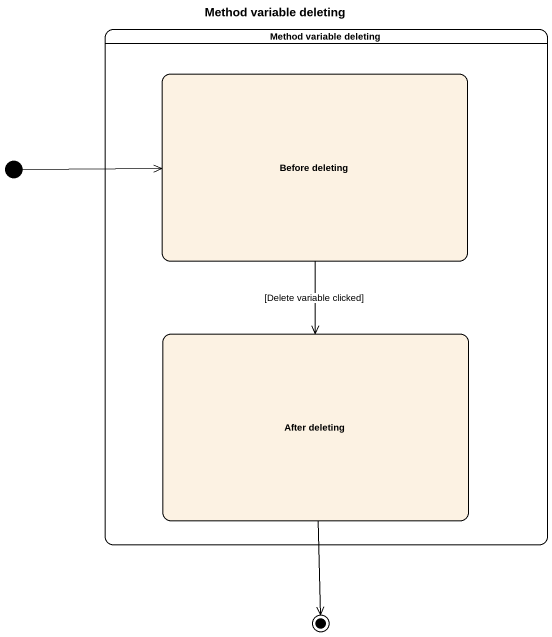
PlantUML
@startuml
title Method variable deleting
hide empty description
state "Method variable deleting" as Method_variable_deleting {
  state "Before deleting" as Before_deleting
  state "After deleting" as After_deleting
}
state initial1 <<start>>
state final1 <<end>>
Before_deleting --> After_deleting : [Delete variable clicked]
initial1 -right-> Before_deleting
After_deleting --> final1
@enduml
